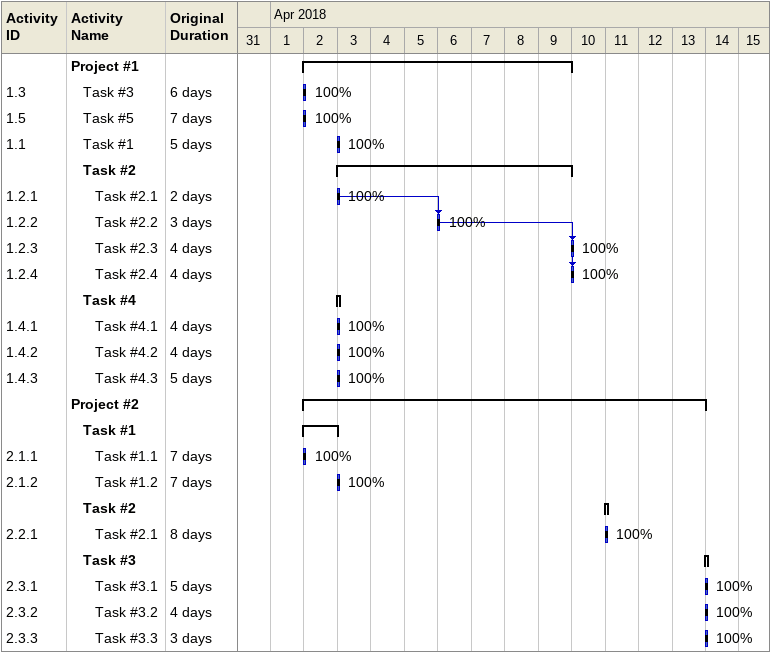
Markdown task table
| ID | Level | Task | Original duration | Start | Finish | Predecessors | % complete |
|---|---|---|---|---|---|---|---|
|  | 1 | **Project #1** |  | 2018-04-02 | 2018-04-10 |  |  |
| 1.3 | 2 | Task #3 | 6d | 2018-04-02 | 2018-04-02 |  | 100 |
| 1.5 | 2 | Task #5 | 7d | 2018-04-02 | 2018-04-02 |  | 100 |
| 1.1 | 2 | Task #1 | 5d | 2018-04-03 | 2018-04-03 |  | 100 |
|  | 2 | **Task #2** |  | 2018-04-03 | 2018-04-10 |  |  |
| 1.2.1 | 3 | Task #2.1 | 2d | 2018-04-03 | 2018-04-03 |  | 100 |
| 1.2.2 | 3 | Task #2.2 | 3d | 2018-04-06 | 2018-04-06 | 1.2.1 | 100 |
| 1.2.3 | 3 | Task #2.3 | 4d | 2018-04-10 | 2018-04-10 | 1.2.2 | 100 |
| 1.2.4 | 3 | Task #2.4 | 4d | 2018-04-10 | 2018-04-10 | 1.2.3 | 100 |
|  | 2 | **Task #4** |  | 2018-04-03 | 2018-04-03 |  |  |
| 1.4.1 | 3 | Task #4.1 | 4d | 2018-04-03 | 2018-04-03 |  | 100 |
| 1.4.2 | 3 | Task #4.2 | 4d | 2018-04-03 | 2018-04-03 |  | 100 |
| 1.4.3 | 3 | Task #4.3 | 5d | 2018-04-03 | 2018-04-03 |  | 100 |
|  | 1 | **Project #2** |  | 2018-04-02 | 2018-04-14 |  |  |
|  | 2 | **Task #1** |  | 2018-04-02 | 2018-04-03 |  |  |
| 2.1.1 | 3 | Task #1.1 | 7d | 2018-04-02 | 2018-04-02 |  | 100 |
| 2.1.2 | 3 | Task #1.2 | 7d | 2018-04-03 | 2018-04-03 |  | 100 |
|  | 2 | **Task #2** |  | 2018-04-11 | 2018-04-11 |  |  |
| 2.2.1 | 3 | Task #2.1 | 8d | 2018-04-11 | 2018-04-11 |  | 100 |
|  | 2 | **Task #3** |  | 2018-04-14 | 2018-04-14 |  |  |
| 2.3.1 | 3 | Task #3.1 | 5d | 2018-04-14 | 2018-04-14 |  | 100 |
| 2.3.2 | 3 | Task #3.2 | 4d | 2018-04-14 | 2018-04-14 |  | 100 |
| 2.3.3 | 3 | Task #3.3 | 3d | 2018-04-14 | 2018-04-14 |  | 100 |
